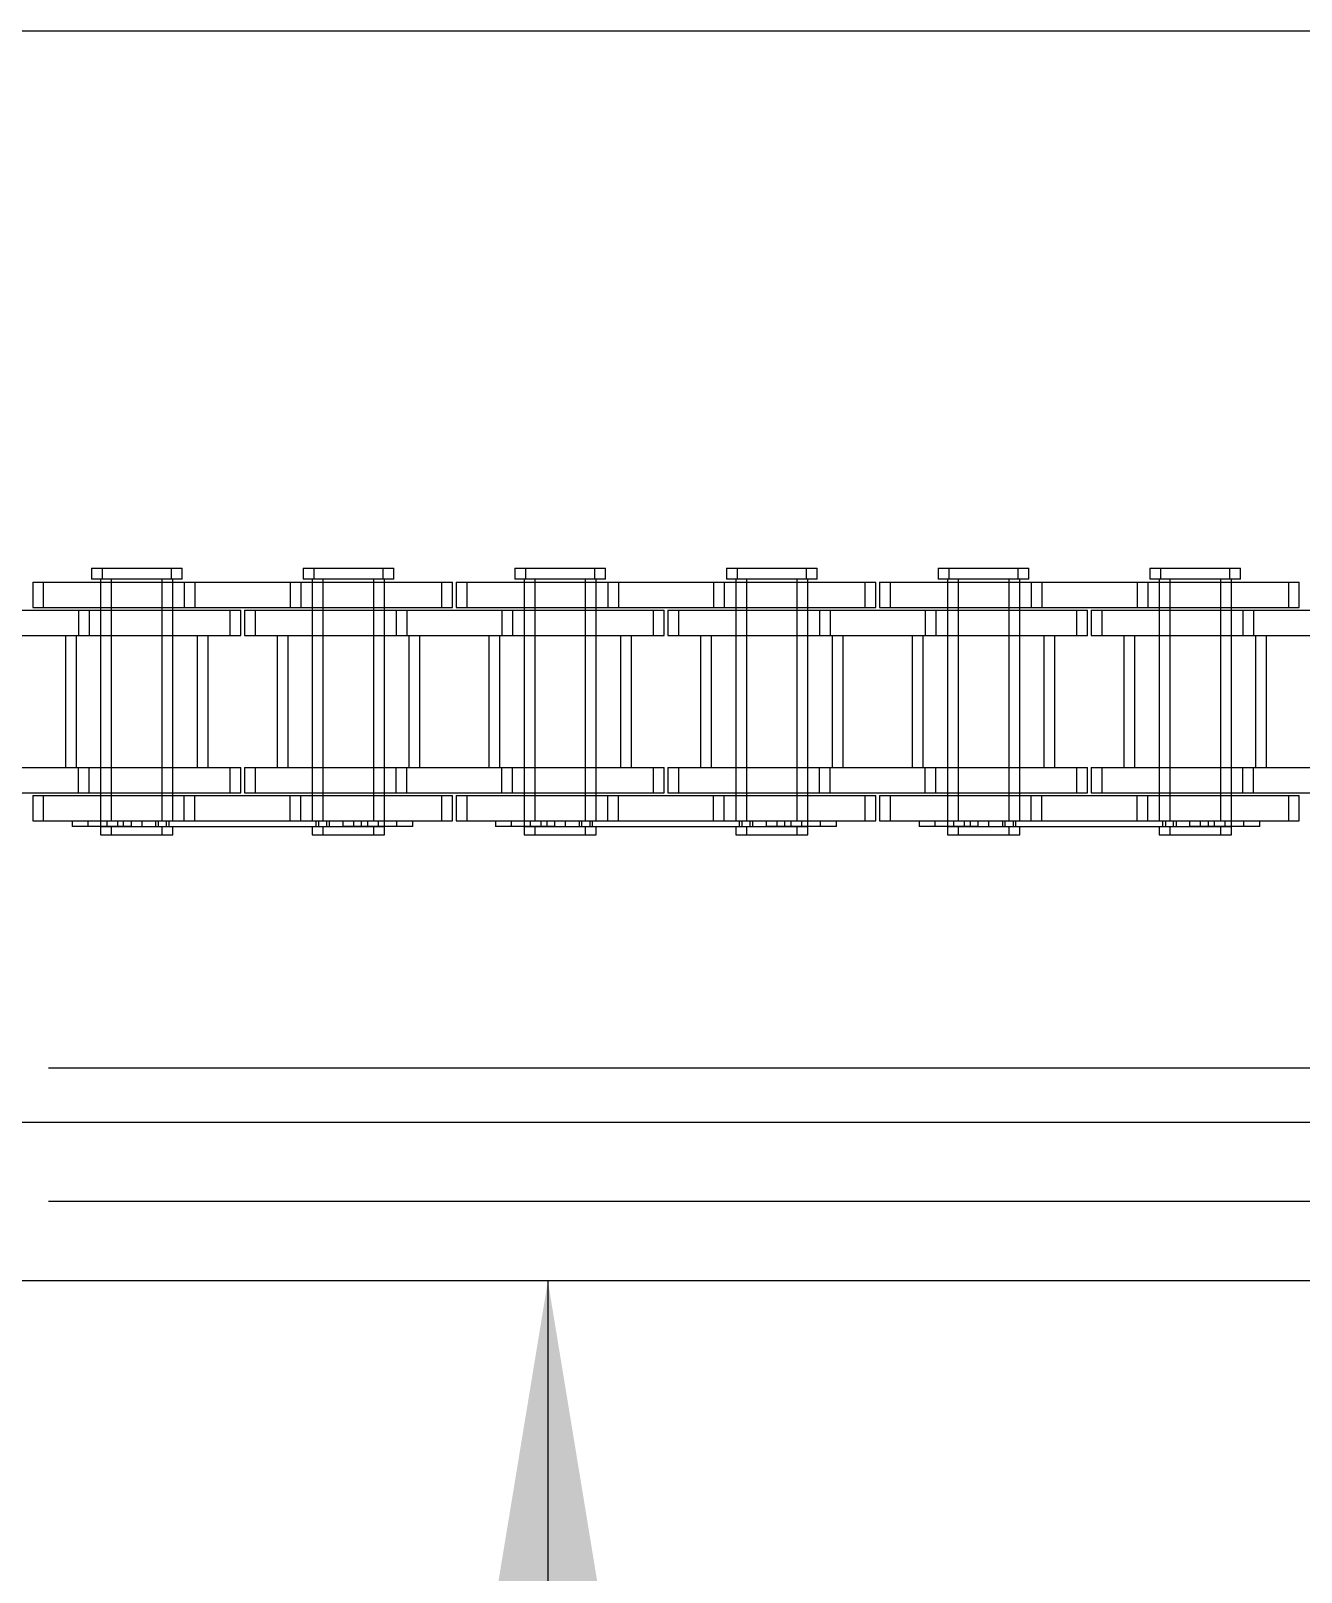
# Model space of a CAD drawing. Header units: metres. Extents: x 0 to 21025, y 0 to 14850.
# Drawn here: x 4740.7 to 4816.9, y 9029.1 to 9121.6 of the extents above; entities that cross this region are included whole.
import ezdxf

# ---------------------------------------------------------------- set-up
doc = ezdxf.new("R2010")
doc.units = ezdxf.units.M
doc.header["$LTSCALE"] = 25
doc.linetypes.add('HIDDEN2', pattern=[4.7625, 3.175, -1.5875])
for name, color, linetype in [('SDM', 7, 'Continuous'), ('SL4', 4, 'Continuous'), ('ST1', 7, 'HIDDEN2')]:
    doc.layers.add(name, color=color, linetype=linetype)
doc.styles.add('ROMANS', font='ROMANS.SHX')
doc.dimstyles.new('25___1-25', dxfattribs={"dimscale": 25, "dimtxt": 2.5, "dimasz": 2, "dimexe": 1.5, "dimexo": 1, "dimgap": 0.5, "dimtad": 1, "dimzin": 12, "dimtxsty": 'ROMANS', "dimcen": 0, "dimclrd": 256, "dimclre": 256, "dimclrt": 3, "dimazin": 3, "dimtfac": 1, "dimtmove": 0, "dimatfit": 0, "dimfxl": 1, "dimlwd": -1, "dimlwe": -1, "dimarcsym": 0})

msp = doc.modelspace()

# ---------------------------------------------------------------- linework, layer by layer
at = {"layer": 'SL4'}
for p, q in [((4210.539, 9121.619), (5535.514, 9121.619)), ((4210.539, 9056.144), (5535.514, 9056.144)), ((5535.514, 9046.619), (4210.539, 9046.619))]:
    msp.add_line(p, q, dxfattribs=at)
at = {"layer": 'ST1'}
for p, q in [((4744.33, 9089.384), (4749.127, 9089.384)), ((4744.33, 9089.384), (4744.33, 9088.725)), ((4744.97, 9089.384), (4744.97, 9088.725)), ((4749.127, 9089.384), (4749.767, 9089.384)), ((4749.127, 9088.725), (4749.127, 9089.384)), ((4749.767, 9088.725), (4749.767, 9089.384)), ((4757.03, 9089.384), (4761.827, 9089.384)), ((4757.03, 9089.384), (4757.03, 9088.725)), ((4757.67, 9089.384), (4757.67, 9088.725)), ((4761.827, 9089.384), (4762.467, 9089.384)), ((4761.827, 9088.725), (4761.827, 9089.384)), ((4762.467, 9088.725), (4762.467, 9089.384)), ((4769.73, 9089.384), (4774.527, 9089.384)), ((4769.73, 9089.384), (4769.73, 9088.725)), ((4770.37, 9089.384), (4770.37, 9088.725)), ((4774.527, 9089.384), (4775.167, 9089.384)), ((4774.527, 9088.725), (4774.527, 9089.384)), ((4775.167, 9088.725), (4775.167, 9089.384)), ((4782.43, 9089.384), (4787.227, 9089.384)), ((4782.43, 9089.384), (4782.43, 9088.725)), ((4783.07, 9089.384), (4783.07, 9088.725)), ((4787.227, 9089.384), (4787.867, 9089.384)), ((4787.227, 9088.725), (4787.227, 9089.384)), ((4787.867, 9088.725), (4787.867, 9089.384)), ((4795.13, 9089.384), (4799.927, 9089.384)), ((4795.13, 9089.384), (4795.13, 9088.725)), ((4795.77, 9089.384), (4795.77, 9088.725)), ((4799.927, 9089.384), (4800.567, 9089.384)), ((4799.927, 9088.725), (4799.927, 9089.384)), ((4800.567, 9088.725), (4800.567, 9089.384)), ((4807.83, 9089.384), (4812.627, 9089.384)), ((4807.83, 9089.384), (4807.83, 9088.725)), ((4808.47, 9089.384), (4808.47, 9088.725)), ((4812.627, 9089.384), (4813.267, 9089.384)), ((4812.627, 9088.725), (4812.627, 9089.384)), ((4813.267, 9088.725), (4813.267, 9089.384)), ((4740.809, 9088.541), (4749.904, 9088.541)), ((4740.809, 9088.541), (4740.809, 9087.021)), ((4741.448, 9088.541), (4741.448, 9087.021)), ((4749.127, 9088.725), (4744.33, 9088.725)), ((4744.884, 9088.725), (4744.884, 9074.227)), ((4744.884, 9088.541), (4744.884, 9087.021)), ((4745.523, 9088.725), (4745.523, 9074.227)), ((4745.523, 9088.541), (4745.523, 9087.021)), ((4748.574, 9074.227), (4748.574, 9088.725)), ((4748.574, 9087.021), (4748.574, 9088.541)), ((4749.767, 9088.725), (4749.127, 9088.725)), ((4749.213, 9074.227), (4749.213, 9088.725)), ((4749.213, 9087.021), (4749.213, 9088.541)), ((4749.904, 9088.541), (4749.904, 9087.021)), ((4749.904, 9088.541), (4756.254, 9088.541)), ((4750.543, 9088.541), (4750.543, 9087.021)), ((4756.254, 9088.541), (4756.254, 9087.021)), ((4756.254, 9088.541), (4765.349, 9088.541)), ((4756.893, 9088.541), (4756.893, 9087.021)), ((4761.827, 9088.725), (4757.03, 9088.725)), ((4757.584, 9088.725), (4757.584, 9074.227)), ((4757.584, 9088.541), (4757.584, 9087.021)), ((4758.223, 9088.725), (4758.223, 9074.227)), ((4758.223, 9088.541), (4758.223, 9087.021)), ((4761.274, 9074.227), (4761.274, 9088.725)), ((4761.274, 9087.021), (4761.274, 9088.541)), ((4762.467, 9088.725), (4761.827, 9088.725)), ((4761.913, 9074.227), (4761.913, 9088.725)), ((4761.913, 9087.021), (4761.913, 9088.541)), ((4765.349, 9088.541), (4765.988, 9088.541)), ((4765.349, 9087.021), (4765.349, 9088.541)), ((4765.988, 9087.021), (4765.988, 9088.541)), ((4766.209, 9088.541), (4775.304, 9088.541)), ((4766.209, 9088.541), (4766.209, 9087.021)), ((4766.848, 9088.541), (4766.848, 9087.021)), ((4774.527, 9088.725), (4769.73, 9088.725)), ((4770.284, 9088.725), (4770.284, 9074.227)), ((4770.284, 9088.541), (4770.284, 9087.021)), ((4770.923, 9088.725), (4770.923, 9074.227)), ((4770.923, 9088.541), (4770.923, 9087.021)), ((4773.974, 9074.227), (4773.974, 9088.725)), ((4773.974, 9087.021), (4773.974, 9088.541)), ((4775.167, 9088.725), (4774.527, 9088.725)), ((4774.613, 9074.227), (4774.613, 9088.725)), ((4774.613, 9087.021), (4774.613, 9088.541)), ((4775.304, 9088.541), (4775.304, 9087.021)), ((4775.304, 9088.541), (4781.654, 9088.541)), ((4775.943, 9088.541), (4775.943, 9087.021)), ((4781.654, 9088.541), (4781.654, 9087.021)), ((4781.654, 9088.541), (4790.749, 9088.541)), ((4782.293, 9088.541), (4782.293, 9087.021)), ((4787.227, 9088.725), (4782.43, 9088.725)), ((4782.984, 9088.725), (4782.984, 9074.227)), ((4782.984, 9088.541), (4782.984, 9087.021)), ((4783.623, 9088.725), (4783.623, 9074.227)), ((4783.623, 9088.541), (4783.623, 9087.021)), ((4786.674, 9074.227), (4786.674, 9088.725)), ((4786.674, 9087.021), (4786.674, 9088.541)), ((4787.867, 9088.725), (4787.227, 9088.725)), ((4787.313, 9074.227), (4787.313, 9088.725)), ((4787.313, 9087.021), (4787.313, 9088.541)), ((4790.749, 9088.541), (4791.388, 9088.541)), ((4790.749, 9087.021), (4790.749, 9088.541)), ((4791.388, 9087.021), (4791.388, 9088.541)), ((4791.609, 9088.541), (4800.704, 9088.541)), ((4791.609, 9088.541), (4791.609, 9087.021)), ((4792.248, 9088.541), (4792.248, 9087.021)), ((4799.927, 9088.725), (4795.13, 9088.725)), ((4795.684, 9088.725), (4795.684, 9074.227)), ((4795.684, 9088.541), (4795.684, 9087.021)), ((4796.323, 9088.725), (4796.323, 9074.227)), ((4796.323, 9088.541), (4796.323, 9087.021)), ((4799.374, 9074.227), (4799.374, 9088.725)), ((4799.374, 9087.021), (4799.374, 9088.541)), ((4800.567, 9088.725), (4799.927, 9088.725)), ((4800.013, 9074.227), (4800.013, 9088.725)), ((4800.013, 9087.021), (4800.013, 9088.541)), ((4800.704, 9088.541), (4800.704, 9087.021)), ((4800.704, 9088.541), (4807.054, 9088.541)), ((4801.343, 9088.541), (4801.343, 9087.021)), ((4807.054, 9088.541), (4807.054, 9087.021)), ((4807.054, 9088.541), (4816.149, 9088.541)), ((4807.693, 9088.541), (4807.693, 9087.021)), ((4812.627, 9088.725), (4807.83, 9088.725)), ((4808.384, 9088.725), (4808.384, 9074.227)), ((4808.384, 9088.541), (4808.384, 9087.021)), ((4809.023, 9088.725), (4809.023, 9074.227)), ((4809.023, 9088.541), (4809.023, 9087.021)), ((4812.074, 9074.227), (4812.074, 9088.725)), ((4812.074, 9087.021), (4812.074, 9088.541)), ((4813.267, 9088.725), (4812.627, 9088.725)), ((4812.713, 9074.227), (4812.713, 9088.725)), ((4812.713, 9087.021), (4812.713, 9088.541)), ((4816.149, 9088.541), (4816.788, 9088.541)), ((4816.149, 9087.021), (4816.149, 9088.541)), ((4816.788, 9087.021), (4816.788, 9088.541)), ((4740.809, 9087.021), (4749.904, 9087.021)), ((4749.904, 9087.021), (4756.254, 9087.021)), ((4756.254, 9087.021), (4765.349, 9087.021)), ((4765.349, 9087.021), (4765.988, 9087.021)), ((4766.209, 9087.021), (4775.304, 9087.021)), ((4775.304, 9087.021), (4781.654, 9087.021)), ((4781.654, 9087.021), (4790.749, 9087.021)), ((4790.749, 9087.021), (4791.388, 9087.021)), ((4791.609, 9087.021), (4800.704, 9087.021)), ((4800.704, 9087.021), (4807.054, 9087.021)), ((4807.054, 9087.021), (4816.149, 9087.021)), ((4816.149, 9087.021), (4816.788, 9087.021)), ((4737.204, 9086.869), (4743.554, 9086.869)), ((4743.554, 9086.869), (4743.554, 9085.349)), ((4743.554, 9086.869), (4752.649, 9086.869)), ((4744.193, 9086.869), (4744.193, 9085.349)), ((4744.884, 9086.869), (4744.884, 9085.349)), ((4745.523, 9086.869), (4745.523, 9085.349)), ((4748.574, 9085.349), (4748.574, 9086.869)), ((4749.213, 9085.349), (4749.213, 9086.869)), ((4752.649, 9086.869), (4753.288, 9086.869)), ((4752.649, 9085.349), (4752.649, 9086.869)), ((4753.288, 9085.349), (4753.288, 9086.869)), ((4753.509, 9086.869), (4762.604, 9086.869)), ((4753.509, 9086.869), (4753.509, 9085.349)), ((4754.148, 9086.869), (4754.148, 9085.349)), ((4757.584, 9086.869), (4757.584, 9085.349)), ((4758.223, 9086.869), (4758.223, 9085.349)), ((4761.274, 9085.349), (4761.274, 9086.869)), ((4761.913, 9085.349), (4761.913, 9086.869)), ((4762.604, 9086.869), (4762.604, 9085.349)), ((4762.604, 9086.869), (4768.954, 9086.869)), ((4763.243, 9086.869), (4763.243, 9085.349)), ((4768.954, 9086.869), (4768.954, 9085.349)), ((4768.954, 9086.869), (4778.049, 9086.869)), ((4769.593, 9086.869), (4769.593, 9085.349)), ((4770.284, 9086.869), (4770.284, 9085.349)), ((4770.923, 9086.869), (4770.923, 9085.349)), ((4773.974, 9085.349), (4773.974, 9086.869)), ((4774.613, 9085.349), (4774.613, 9086.869)), ((4778.049, 9086.869), (4778.688, 9086.869)), ((4778.049, 9085.349), (4778.049, 9086.869)), ((4778.688, 9085.349), (4778.688, 9086.869)), ((4778.909, 9086.869), (4788.004, 9086.869)), ((4778.909, 9086.869), (4778.909, 9085.349)), ((4779.548, 9086.869), (4779.548, 9085.349)), ((4782.984, 9086.869), (4782.984, 9085.349)), ((4783.623, 9086.869), (4783.623, 9085.349)), ((4786.674, 9085.349), (4786.674, 9086.869)), ((4787.313, 9085.349), (4787.313, 9086.869)), ((4788.004, 9086.869), (4788.004, 9085.349)), ((4788.004, 9086.869), (4794.354, 9086.869)), ((4788.643, 9086.869), (4788.643, 9085.349)), ((4794.354, 9086.869), (4794.354, 9085.349)), ((4794.354, 9086.869), (4803.449, 9086.869)), ((4794.993, 9086.869), (4794.993, 9085.349)), ((4795.684, 9086.869), (4795.684, 9085.349)), ((4796.323, 9086.869), (4796.323, 9085.349)), ((4799.374, 9085.349), (4799.374, 9086.869)), ((4800.013, 9085.349), (4800.013, 9086.869)), ((4803.449, 9086.869), (4804.088, 9086.869)), ((4803.449, 9085.349), (4803.449, 9086.869)), ((4804.088, 9085.349), (4804.088, 9086.869)), ((4804.309, 9086.869), (4813.404, 9086.869)), ((4804.309, 9086.869), (4804.309, 9085.349)), ((4804.948, 9086.869), (4804.948, 9085.349)), ((4808.384, 9086.869), (4808.384, 9085.349)), ((4809.023, 9086.869), (4809.023, 9085.349)), ((4812.074, 9085.349), (4812.074, 9086.869)), ((4812.713, 9085.349), (4812.713, 9086.869)), ((4813.404, 9086.869), (4813.404, 9085.349)), ((4813.404, 9086.869), (4819.754, 9086.869)), ((4814.043, 9086.869), (4814.043, 9085.349)), ((4737.204, 9085.349), (4743.554, 9085.349)), ((4742.769, 9085.349), (4742.769, 9077.419)), ((4743.408, 9085.349), (4743.408, 9077.419)), ((4743.554, 9085.349), (4752.649, 9085.349)), ((4744.884, 9085.349), (4744.884, 9077.419)), ((4745.523, 9085.349), (4745.523, 9077.419)), ((4748.574, 9077.419), (4748.574, 9085.349)), ((4749.213, 9077.419), (4749.213, 9085.349)), ((4750.689, 9077.419), (4750.689, 9085.349)), ((4751.328, 9077.419), (4751.328, 9085.349)), ((4752.649, 9085.349), (4753.288, 9085.349)), ((4753.509, 9085.349), (4762.604, 9085.349)), ((4755.469, 9085.349), (4755.469, 9077.419)), ((4756.108, 9085.349), (4756.108, 9077.419)), ((4757.584, 9085.349), (4757.584, 9077.419)), ((4758.223, 9085.349), (4758.223, 9077.419)), ((4761.274, 9077.419), (4761.274, 9085.349)), ((4761.913, 9077.419), (4761.913, 9085.349)), ((4762.604, 9085.349), (4768.954, 9085.349)), ((4763.389, 9077.419), (4763.389, 9085.349)), ((4764.028, 9077.419), (4764.028, 9085.349)), ((4768.169, 9085.349), (4768.169, 9077.419)), ((4768.808, 9085.349), (4768.808, 9077.419)), ((4768.954, 9085.349), (4778.049, 9085.349)), ((4770.284, 9085.349), (4770.284, 9077.419)), ((4770.923, 9085.349), (4770.923, 9077.419)), ((4773.974, 9077.419), (4773.974, 9085.349)), ((4774.613, 9077.419), (4774.613, 9085.349)), ((4776.089, 9077.419), (4776.089, 9085.349)), ((4776.728, 9077.419), (4776.728, 9085.349)), ((4778.049, 9085.349), (4778.688, 9085.349)), ((4778.909, 9085.349), (4788.004, 9085.349)), ((4780.869, 9085.349), (4780.869, 9077.419)), ((4781.508, 9085.349), (4781.508, 9077.419)), ((4782.984, 9085.349), (4782.984, 9077.419)), ((4783.623, 9085.349), (4783.623, 9077.419)), ((4786.674, 9077.419), (4786.674, 9085.349)), ((4787.313, 9077.419), (4787.313, 9085.349)), ((4788.004, 9085.349), (4794.354, 9085.349)), ((4788.789, 9077.419), (4788.789, 9085.349)), ((4789.428, 9077.419), (4789.428, 9085.349)), ((4793.569, 9085.349), (4793.569, 9077.419)), ((4794.208, 9085.349), (4794.208, 9077.419)), ((4794.354, 9085.349), (4803.449, 9085.349)), ((4795.684, 9085.349), (4795.684, 9077.419)), ((4796.323, 9085.349), (4796.323, 9077.419)), ((4799.374, 9077.419), (4799.374, 9085.349)), ((4800.013, 9077.419), (4800.013, 9085.349)), ((4801.489, 9077.419), (4801.489, 9085.349)), ((4802.128, 9077.419), (4802.128, 9085.349)), ((4803.449, 9085.349), (4804.088, 9085.349)), ((4804.309, 9085.349), (4813.404, 9085.349)), ((4806.269, 9085.349), (4806.269, 9077.419)), ((4806.908, 9085.349), (4806.908, 9077.419)), ((4808.384, 9085.349), (4808.384, 9077.419)), ((4809.023, 9085.349), (4809.023, 9077.419)), ((4812.074, 9077.419), (4812.074, 9085.349)), ((4812.713, 9077.419), (4812.713, 9085.349)), ((4813.404, 9085.349), (4819.754, 9085.349)), ((4814.189, 9077.419), (4814.189, 9085.349)), ((4814.828, 9077.419), (4814.828, 9085.349)), ((4737.204, 9077.419), (4743.554, 9077.419)), ((4743.554, 9075.899), (4743.554, 9077.419)), ((4743.554, 9077.419), (4752.649, 9077.419)), ((4744.193, 9075.899), (4744.193, 9077.419)), ((4744.884, 9077.419), (4744.884, 9075.899)), ((4745.523, 9077.419), (4745.523, 9075.899)), ((4748.574, 9075.899), (4748.574, 9077.419)), ((4749.213, 9075.899), (4749.213, 9077.419)), ((4752.649, 9077.419), (4753.288, 9077.419)), ((4752.649, 9075.899), (4752.649, 9077.419)), ((4753.288, 9075.899), (4753.288, 9077.419)), ((4753.509, 9077.419), (4762.604, 9077.419)), ((4753.509, 9077.419), (4753.509, 9075.899)), ((4754.148, 9077.419), (4754.148, 9075.899)), ((4757.584, 9077.419), (4757.584, 9075.899)), ((4758.223, 9077.419), (4758.223, 9075.899)), ((4761.274, 9075.899), (4761.274, 9077.419)), ((4761.913, 9075.899), (4761.913, 9077.419)), ((4762.604, 9075.899), (4762.604, 9077.419)), ((4762.604, 9077.419), (4768.954, 9077.419)), ((4763.243, 9075.899), (4763.243, 9077.419)), ((4768.954, 9075.899), (4768.954, 9077.419)), ((4768.954, 9077.419), (4778.049, 9077.419)), ((4769.593, 9075.899), (4769.593, 9077.419)), ((4770.284, 9077.419), (4770.284, 9075.899)), ((4770.923, 9077.419), (4770.923, 9075.899)), ((4773.974, 9075.899), (4773.974, 9077.419)), ((4774.613, 9075.899), (4774.613, 9077.419)), ((4778.049, 9077.419), (4778.688, 9077.419)), ((4778.049, 9075.899), (4778.049, 9077.419)), ((4778.688, 9075.899), (4778.688, 9077.419)), ((4778.909, 9077.419), (4788.004, 9077.419)), ((4778.909, 9077.419), (4778.909, 9075.899)), ((4779.548, 9077.419), (4779.548, 9075.899)), ((4782.984, 9077.419), (4782.984, 9075.899)), ((4783.623, 9077.419), (4783.623, 9075.899)), ((4786.674, 9075.899), (4786.674, 9077.419)), ((4787.313, 9075.899), (4787.313, 9077.419)), ((4788.004, 9075.899), (4788.004, 9077.419)), ((4788.004, 9077.419), (4794.354, 9077.419)), ((4788.643, 9075.899), (4788.643, 9077.419)), ((4794.354, 9075.899), (4794.354, 9077.419)), ((4794.354, 9077.419), (4803.449, 9077.419)), ((4794.993, 9075.899), (4794.993, 9077.419)), ((4795.684, 9077.419), (4795.684, 9075.899)), ((4796.323, 9077.419), (4796.323, 9075.899)), ((4799.374, 9075.899), (4799.374, 9077.419)), ((4800.013, 9075.899), (4800.013, 9077.419)), ((4803.449, 9077.419), (4804.088, 9077.419)), ((4803.449, 9075.899), (4803.449, 9077.419)), ((4804.088, 9075.899), (4804.088, 9077.419)), ((4804.309, 9077.419), (4813.404, 9077.419)), ((4804.309, 9077.419), (4804.309, 9075.899)), ((4804.948, 9077.419), (4804.948, 9075.899)), ((4808.384, 9077.419), (4808.384, 9075.899)), ((4809.023, 9077.419), (4809.023, 9075.899)), ((4812.074, 9075.899), (4812.074, 9077.419)), ((4812.713, 9075.899), (4812.713, 9077.419)), ((4813.404, 9075.899), (4813.404, 9077.419)), ((4813.404, 9077.419), (4819.754, 9077.419)), ((4814.043, 9075.899), (4814.043, 9077.419)), ((4737.204, 9075.899), (4743.554, 9075.899)), ((4743.554, 9075.899), (4752.649, 9075.899)), ((4752.649, 9075.899), (4753.288, 9075.899)), ((4753.509, 9075.899), (4762.604, 9075.899)), ((4762.604, 9075.899), (4768.954, 9075.899)), ((4768.954, 9075.899), (4778.049, 9075.899)), ((4778.049, 9075.899), (4778.688, 9075.899)), ((4778.909, 9075.899), (4788.004, 9075.899)), ((4788.004, 9075.899), (4794.354, 9075.899)), ((4794.354, 9075.899), (4803.449, 9075.899)), ((4803.449, 9075.899), (4804.088, 9075.899)), ((4804.309, 9075.899), (4813.404, 9075.899)), ((4813.404, 9075.899), (4819.754, 9075.899)), ((4740.809, 9075.747), (4749.904, 9075.747)), ((4740.809, 9075.747), (4740.809, 9074.227)), ((4741.448, 9075.747), (4741.448, 9074.227)), ((4744.884, 9075.747), (4744.884, 9073.894)), ((4745.523, 9075.747), (4745.523, 9074.227)), ((4748.574, 9074.227), (4748.574, 9075.747)), ((4749.213, 9074.227), (4749.213, 9075.747)), ((4749.904, 9074.227), (4749.904, 9075.747)), ((4749.904, 9075.747), (4756.254, 9075.747)), ((4750.543, 9074.227), (4750.543, 9075.747)), ((4756.254, 9074.227), (4756.254, 9075.747)), ((4756.254, 9075.747), (4765.349, 9075.747)), ((4756.893, 9074.227), (4756.893, 9075.747)), ((4757.584, 9075.747), (4757.584, 9074.227)), ((4758.223, 9075.747), (4758.223, 9074.227)), ((4761.274, 9074.227), (4761.274, 9075.747)), ((4761.913, 9073.894), (4761.913, 9075.747)), ((4765.349, 9075.747), (4765.988, 9075.747)), ((4765.349, 9074.227), (4765.349, 9075.747)), ((4765.988, 9074.227), (4765.988, 9075.747)), ((4766.209, 9075.747), (4775.304, 9075.747)), ((4766.209, 9075.747), (4766.209, 9074.227)), ((4766.848, 9075.747), (4766.848, 9074.227)), ((4770.284, 9075.747), (4770.284, 9073.894)), ((4770.923, 9075.747), (4770.923, 9074.227)), ((4773.974, 9074.227), (4773.974, 9075.747)), ((4774.613, 9074.227), (4774.613, 9075.747)), ((4775.304, 9074.227), (4775.304, 9075.747)), ((4775.304, 9075.747), (4781.654, 9075.747)), ((4775.943, 9074.227), (4775.943, 9075.747)), ((4781.654, 9074.227), (4781.654, 9075.747)), ((4781.654, 9075.747), (4790.749, 9075.747)), ((4782.293, 9074.227), (4782.293, 9075.747)), ((4782.984, 9075.747), (4782.984, 9074.227)), ((4783.623, 9075.747), (4783.623, 9074.227)), ((4786.674, 9074.227), (4786.674, 9075.747)), ((4787.313, 9073.894), (4787.313, 9075.747)), ((4790.749, 9075.747), (4791.388, 9075.747)), ((4790.749, 9074.227), (4790.749, 9075.747)), ((4791.388, 9074.227), (4791.388, 9075.747)), ((4791.609, 9075.747), (4800.704, 9075.747)), ((4791.609, 9075.747), (4791.609, 9074.227)), ((4792.248, 9075.747), (4792.248, 9074.227)), ((4795.684, 9075.747), (4795.684, 9073.894)), ((4796.323, 9075.747), (4796.323, 9074.227)), ((4799.374, 9074.227), (4799.374, 9075.747)), ((4800.013, 9074.227), (4800.013, 9075.747)), ((4800.704, 9074.227), (4800.704, 9075.747)), ((4800.704, 9075.747), (4807.054, 9075.747)), ((4801.343, 9074.227), (4801.343, 9075.747)), ((4807.054, 9074.227), (4807.054, 9075.747)), ((4807.054, 9075.747), (4816.149, 9075.747)), ((4807.693, 9074.227), (4807.693, 9075.747)), ((4808.384, 9075.747), (4808.384, 9074.227)), ((4809.023, 9075.747), (4809.023, 9074.227)), ((4812.074, 9074.227), (4812.074, 9075.747)), ((4812.713, 9073.894), (4812.713, 9075.747)), ((4816.149, 9075.747), (4816.788, 9075.747)), ((4816.149, 9074.227), (4816.149, 9075.747)), ((4816.788, 9074.227), (4816.788, 9075.747)), ((4740.809, 9074.227), (4749.904, 9074.227)), ((4743.177, 9074.227), (4743.177, 9073.894)), ((4744.137, 9073.894), (4744.137, 9074.227)), ((4745.253, 9074.227), (4745.253, 9073.858)), ((4745.892, 9074.227), (4745.892, 9073.858)), ((4746.261, 9073.894), (4746.261, 9074.227)), ((4746.729, 9073.894), (4746.729, 9074.227)), ((4747.368, 9073.894), (4747.368, 9074.227)), ((4748.205, 9073.858), (4748.205, 9074.227)), ((4748.348, 9073.894), (4748.348, 9074.227)), ((4748.844, 9073.858), (4748.844, 9074.227)), ((4748.987, 9073.894), (4748.987, 9074.227)), ((4749.904, 9074.227), (4756.254, 9074.227)), ((4756.254, 9074.227), (4765.349, 9074.227)), ((4757.81, 9073.894), (4757.81, 9074.227)), ((4757.953, 9074.227), (4757.953, 9073.858)), ((4758.449, 9073.894), (4758.449, 9074.227)), ((4758.592, 9074.227), (4758.592, 9073.858)), ((4759.429, 9073.894), (4759.429, 9074.227)), ((4760.068, 9073.894), (4760.068, 9074.227)), ((4760.536, 9073.894), (4760.536, 9074.227)), ((4760.905, 9073.858), (4760.905, 9074.227)), ((4761.544, 9073.858), (4761.544, 9074.227)), ((4762.66, 9073.894), (4762.66, 9074.227)), ((4763.62, 9073.894), (4763.62, 9074.227)), ((4765.349, 9074.227), (4765.988, 9074.227)), ((4766.209, 9074.227), (4775.304, 9074.227)), ((4768.577, 9074.227), (4768.577, 9073.894)), ((4769.537, 9073.894), (4769.537, 9074.227)), ((4770.653, 9074.227), (4770.653, 9073.858)), ((4771.292, 9074.227), (4771.292, 9073.858)), ((4771.661, 9073.894), (4771.661, 9074.227)), ((4772.129, 9073.894), (4772.129, 9074.227)), ((4772.768, 9073.894), (4772.768, 9074.227)), ((4773.605, 9073.858), (4773.605, 9074.227)), ((4773.748, 9073.894), (4773.748, 9074.227)), ((4774.244, 9073.858), (4774.244, 9074.227)), ((4774.387, 9073.894), (4774.387, 9074.227)), ((4775.304, 9074.227), (4781.654, 9074.227)), ((4781.654, 9074.227), (4790.749, 9074.227)), ((4783.21, 9073.894), (4783.21, 9074.227)), ((4783.353, 9074.227), (4783.353, 9073.858)), ((4783.849, 9073.894), (4783.849, 9074.227)), ((4783.992, 9074.227), (4783.992, 9073.858)), ((4784.829, 9073.894), (4784.829, 9074.227)), ((4785.468, 9073.894), (4785.468, 9074.227)), ((4785.936, 9073.894), (4785.936, 9074.227)), ((4786.305, 9073.858), (4786.305, 9074.227)), ((4786.944, 9073.858), (4786.944, 9074.227)), ((4788.06, 9073.894), (4788.06, 9074.227)), ((4789.02, 9073.894), (4789.02, 9074.227)), ((4790.749, 9074.227), (4791.388, 9074.227)), ((4791.609, 9074.227), (4800.704, 9074.227)), ((4793.977, 9074.227), (4793.977, 9073.894)), ((4794.937, 9073.894), (4794.937, 9074.227)), ((4796.053, 9074.227), (4796.053, 9073.858)), ((4796.692, 9074.227), (4796.692, 9073.858)), ((4797.061, 9073.894), (4797.061, 9074.227)), ((4797.529, 9073.894), (4797.529, 9074.227)), ((4798.168, 9073.894), (4798.168, 9074.227)), ((4799.005, 9073.858), (4799.005, 9074.227)), ((4799.148, 9073.894), (4799.148, 9074.227)), ((4799.644, 9073.858), (4799.644, 9074.227)), ((4799.787, 9073.894), (4799.787, 9074.227)), ((4800.704, 9074.227), (4807.054, 9074.227)), ((4807.054, 9074.227), (4816.149, 9074.227)), ((4808.61, 9073.894), (4808.61, 9074.227)), ((4808.753, 9074.227), (4808.753, 9073.858)), ((4809.249, 9073.894), (4809.249, 9074.227)), ((4809.392, 9074.227), (4809.392, 9073.858)), ((4810.229, 9073.894), (4810.229, 9074.227)), ((4810.868, 9073.894), (4810.868, 9074.227)), ((4811.336, 9073.894), (4811.336, 9074.227)), ((4811.705, 9073.858), (4811.705, 9074.227)), ((4812.344, 9073.858), (4812.344, 9074.227)), ((4813.46, 9073.894), (4813.46, 9074.227)), ((4814.42, 9073.894), (4814.42, 9074.227)), ((4816.149, 9074.227), (4816.788, 9074.227)), ((4746.729, 9073.894), (4743.177, 9073.894)), ((4748.574, 9073.858), (4744.884, 9073.858)), ((4744.884, 9073.858), (4744.884, 9073.384)), ((4744.884, 9073.384), (4748.574, 9073.384)), ((4745.523, 9073.858), (4745.523, 9073.384)), ((4746.729, 9073.894), (4759.429, 9073.894)), ((4749.213, 9073.858), (4748.574, 9073.858)), ((4748.574, 9073.384), (4748.574, 9073.858)), ((4748.574, 9073.384), (4749.213, 9073.384)), ((4749.213, 9073.384), (4749.213, 9073.858)), ((4761.274, 9073.858), (4757.584, 9073.858)), ((4757.584, 9073.858), (4757.584, 9073.384)), ((4757.584, 9073.384), (4761.274, 9073.384)), ((4758.223, 9073.858), (4758.223, 9073.384)), ((4762.66, 9073.894), (4759.429, 9073.894)), ((4761.913, 9073.858), (4761.274, 9073.858)), ((4761.274, 9073.384), (4761.274, 9073.858)), ((4761.274, 9073.384), (4761.913, 9073.384)), ((4761.913, 9073.384), (4761.913, 9073.858)), ((4763.62, 9073.894), (4762.66, 9073.894)), ((4772.129, 9073.894), (4768.577, 9073.894)), ((4773.974, 9073.858), (4770.284, 9073.858)), ((4770.284, 9073.858), (4770.284, 9073.384)), ((4770.284, 9073.384), (4773.974, 9073.384)), ((4770.923, 9073.858), (4770.923, 9073.384)), ((4772.129, 9073.894), (4784.829, 9073.894)), ((4774.613, 9073.858), (4773.974, 9073.858)), ((4773.974, 9073.384), (4773.974, 9073.858)), ((4773.974, 9073.384), (4774.613, 9073.384)), ((4774.613, 9073.384), (4774.613, 9073.858)), ((4786.674, 9073.858), (4782.984, 9073.858)), ((4782.984, 9073.858), (4782.984, 9073.384)), ((4782.984, 9073.384), (4786.674, 9073.384)), ((4783.623, 9073.858), (4783.623, 9073.384)), ((4788.06, 9073.894), (4784.829, 9073.894)), ((4787.313, 9073.858), (4786.674, 9073.858)), ((4786.674, 9073.384), (4786.674, 9073.858)), ((4786.674, 9073.384), (4787.313, 9073.384)), ((4787.313, 9073.384), (4787.313, 9073.858)), ((4789.02, 9073.894), (4788.06, 9073.894)), ((4797.529, 9073.894), (4793.977, 9073.894)), ((4799.374, 9073.858), (4795.684, 9073.858)), ((4795.684, 9073.858), (4795.684, 9073.384)), ((4795.684, 9073.384), (4799.374, 9073.384)), ((4796.323, 9073.858), (4796.323, 9073.384)), ((4797.529, 9073.894), (4810.229, 9073.894)), ((4800.013, 9073.858), (4799.374, 9073.858)), ((4799.374, 9073.384), (4799.374, 9073.858)), ((4799.374, 9073.384), (4800.013, 9073.384)), ((4800.013, 9073.384), (4800.013, 9073.858)), ((4812.074, 9073.858), (4808.384, 9073.858)), ((4808.384, 9073.858), (4808.384, 9073.384)), ((4808.384, 9073.384), (4812.074, 9073.384)), ((4809.023, 9073.858), (4809.023, 9073.384)), ((4813.46, 9073.894), (4810.229, 9073.894)), ((4812.713, 9073.858), (4812.074, 9073.858)), ((4812.074, 9073.384), (4812.074, 9073.858)), ((4812.074, 9073.384), (4812.713, 9073.384)), ((4812.713, 9073.384), (4812.713, 9073.858)), ((4814.42, 9073.894), (4813.46, 9073.894)), ((5535.514, 9059.381), (4210.539, 9059.381)), ((4210.539, 9056.144), (5535.514, 9056.144)), ((5535.514, 9051.381), (4210.539, 9051.381))]:
    msp.add_line(p, q, dxfattribs=at)

# ---------------------------------------------------------------- leaders
at = {"layer": 'SDM'}
msp.add_leader([(4771.714, 9046.619), (4771.648, 8722.009)], dimstyle='25___1-25', override={"dimgap": 0.5, "dimtad": 0}, dxfattribs=at)

doc.saveas('drawing.dxf')
